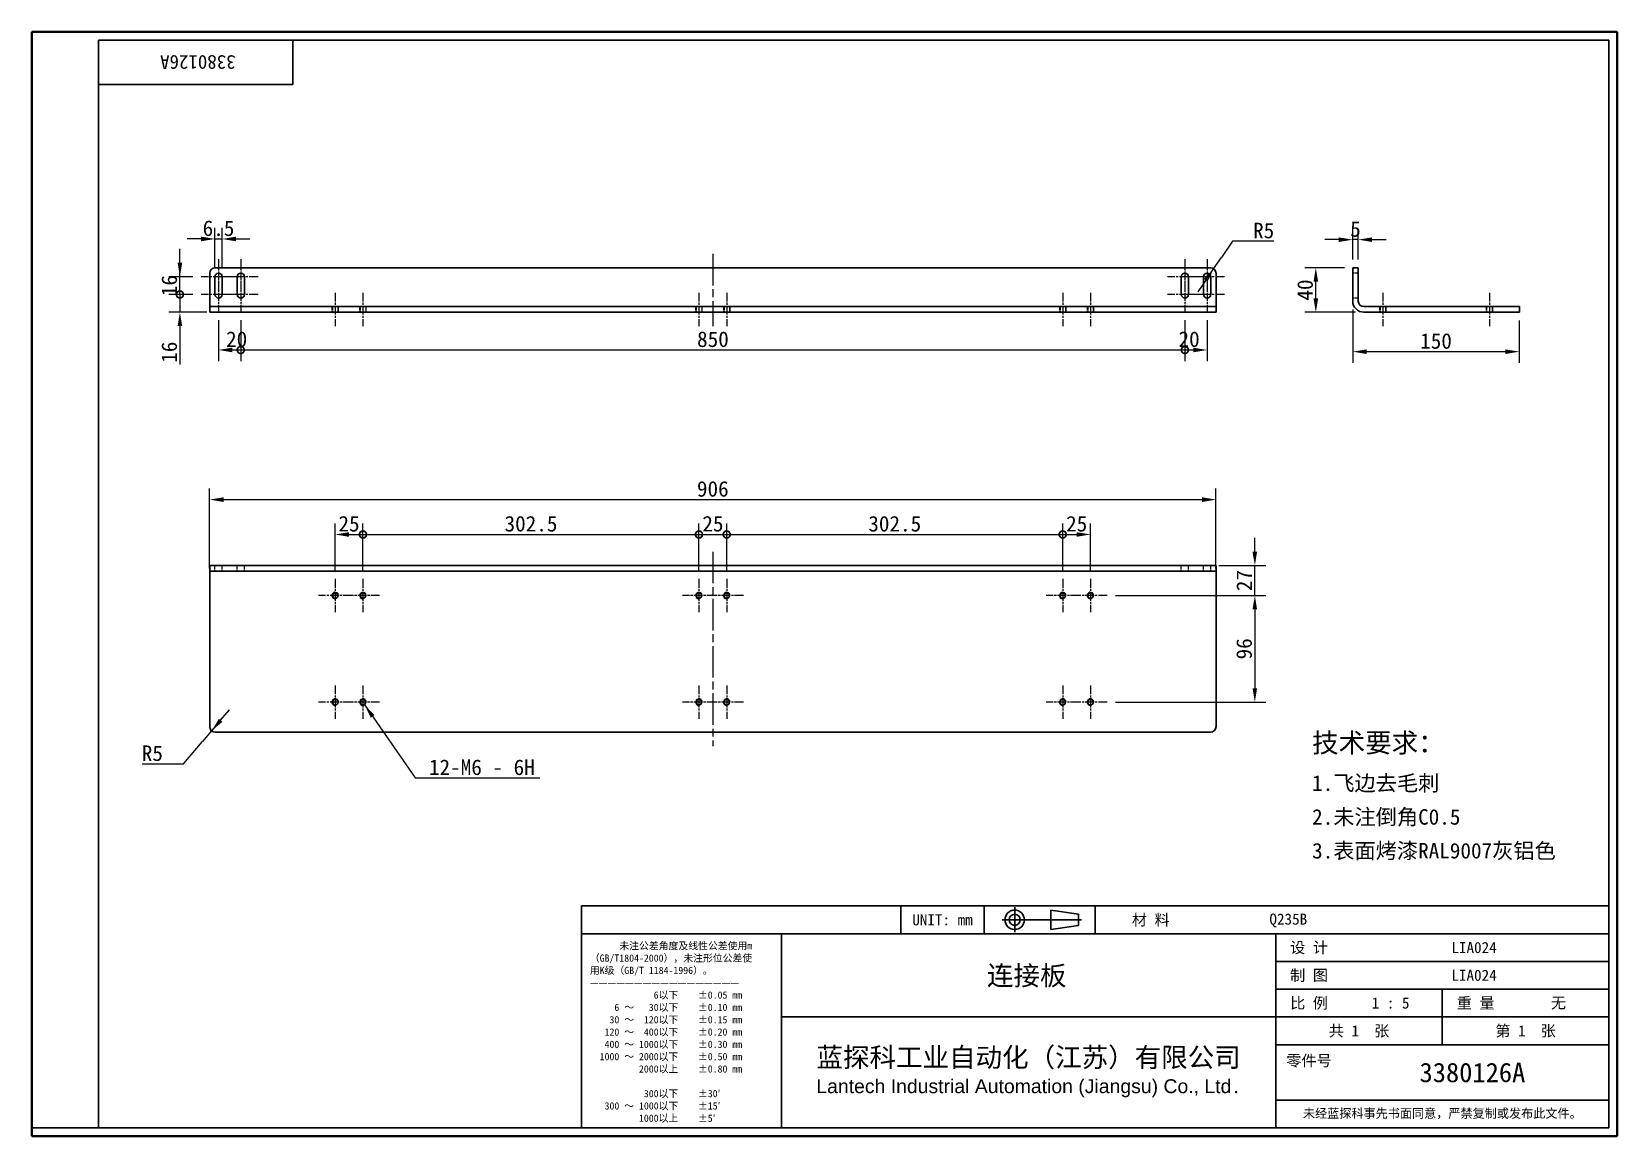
# Model space of a CAD drawing. Header units: millimetres. Extents: x 30 to 1458, y 27 to 1023.
import ezdxf
from ezdxf.enums import TextEntityAlignment as Align

# ---------------------------------------------------------------- set-up
doc = ezdxf.new("R2010")
doc.units = ezdxf.units.MM
doc.header["$LTSCALE"] = 5
doc.linetypes.add('CHAIN', pattern=[0.3543, 0.2362, -0.0295, 0.0591, -0.0295])
doc.linetypes.add('DASHED', pattern=[0.2067, 0.1654, -0.0413])
for name, color, linetype, lineweight in [('1', 7, 'Continuous', 18), ('可见 (ISO)', 7, 'Continuous', 25), ('可见窄的 (ISO)', 7, 'Continuous', 18), ('图框 (ISO)', 7, 'Continuous', 35), ('标题 (ISO)', 7, 'Continuous', 25)]:
    doc.layers.add(name, color=color, linetype=linetype, lineweight=lineweight)
for name, color, linetype, lineweight, true_color in [('中心标记 (ISO)', 1, 'CHAIN', 18, 0xff0000), ('中心线 (ISO)', 1, 'CHAIN', 18, 0xff0000), ('尺寸 (ISO)', 7, 'Continuous', 18, 0x008000), ('符号 (ISO)', 7, 'Continuous', 18, 0x008000), ('隐藏 (ISO)', 5, 'DASHED', 18, 0x0000ff)]:
    doc.layers.add(name, color=color, linetype=linetype, lineweight=lineweight, true_color=true_color)
doc.styles.add('文本样式164', font='SimSun.ttf')
doc.styles.add('文本样式165', font='SimSun.ttf')
doc.styles.add('文本样式74', font='SimSun.ttf')
doc.styles.add('最新国标', font='simfang.ttf')
doc.styles.add('注释文本 (ISO)', font='simfang.ttf')
doc.dimstyles.new('默认 (GB)', dxfattribs={"dimscale": 5, "dimtxt": 2.8, "dimasz": 2.5, "dimexe": 2, "dimexo": 1.5, "dimgap": 0.5, "dimtad": 1, "dimtoh": 1, "dimdsep": 46, "dimtxsty": '最新国标', "dimcen": 0.09, "dimdle": 10, "dimclrd": 256, "dimclre": 256, "dimclrt": 256, "dimaunit": 1, "dimadec": 3, "dimazin": 2, "dimtfac": 0.535714, "dimtdec": 3, "dimtmove": 0, "dimatfit": 3, "dimfxl": 0, "dimtolj": 1, "dimlwd": -1, "dimlwe": -1, "dimarcsym": 0})
doc.dimstyles.new('默认 (GB)$7', dxfattribs={"dimscale": 5, "dimtxt": 2.8, "dimasz": 2.5, "dimexe": 2, "dimexo": 1.5, "dimgap": 0.5, "dimtad": 1, "dimtoh": 1, "dimdsep": 46, "dimtxsty": '最新国标', "dimcen": 0.09, "dimdle": 10, "dimclrd": 256, "dimclre": 256, "dimclrt": 256, "dimaunit": 1, "dimadec": 3, "dimazin": 2, "dimtfac": 0.535714, "dimtdec": 3, "dimtmove": 0, "dimatfit": 3, "dimfxl": 0, "dimtolj": 1, "dimlwd": -1, "dimlwe": -1, "dimarcsym": 0})

# ---------------------------------------------------------------- blocks, each defined once
blk = doc.blocks.new('图框 最新国标')
at = {"layer": '图框 (ISO)'}
for p, q in [((6, 7), (6, 204.5)), ((6, 204.5), (291.5, 204.5)), ((291.5, 204.5), (291.5, 5.5)), ((6, 7), (6, 5.5)), ((6, 7), (6, 5.5)), ((291.5, 5.5), (6, 5.5))]:
    blk.add_line(p, q, dxfattribs=at)
at = {"layer": '图框 (ISO)', "color": 7, "linetype": 'Continuous', "lineweight": 25}
for p, q in [((18, 203), (290, 203)), ((18, 7), (18, 203)), ((18, 203), (290, 203)), ((53, 203), (53, 195)), ((290, 203), (290, 7)), ((290, 203), (290, 7)), ((53, 195), (18, 195)), ((290, 7), (6, 7)), ((290, 7), (18, 7))]:
    blk.add_line(p, q, dxfattribs=at)
at = {"layer": '图框 (ISO)', "style": '文本样式74'}
blk.add_attdef('零件代号_001', (42.72, 200.25), '', height=2.5, rotation=180, dxfattribs=at)
blk = doc.blocks.new('标题栏 最新国标')
at = {"layer": '标题 (ISO)'}
for p, q in [((381.98, -183.84), (196.98, -183.84)), ((196.98, -183.84), (196.98, -223.84)), ((254.48, -183.84), (254.48, -188.84)), ((269.48, -183.84), (269.48, -188.84)), ((281.48, -188.09), (281.48, -184.59)), ((281.48, -184.59), (286.48, -185.34)), ((286.48, -185.34), (286.48, -187.34)), ((289.48, -183.84), (289.48, -188.84)), ((381.98, -223.84), (381.98, -183.84)), ((383.48, -183.84), (383.48, -225.34)), ((286.48, -187.34), (281.48, -188.09)), ((196.98, -188.84), (381.98, -188.84)), ((232.98, -188.84), (232.98, -223.84)), ((321.98, -188.84), (321.98, -223.84)), ((321.98, -193.84), (381.98, -193.84)), ((321.98, -198.84), (381.98, -198.84)), ((351.98, -198.84), (351.98, -208.84)), ((321.98, -203.84), (232.98, -203.84)), ((321.98, -203.84), (381.98, -203.84)), ((321.98, -208.84), (381.98, -208.84)), ((321.98, -218.84), (381.98, -218.84)), ((196.98, -223.84), (381.98, -223.84)), ((383.48, -225.34), (196.98, -225.34))]:
    blk.add_line(p, q, dxfattribs=at)
at = {"layer": '标题 (ISO)', "linetype": 'CHAIN', "ltscale": 5.000333}
blk.add_line((274.98, -184.09), (274.98, -188.59), dxfattribs=at)
at = {"layer": '标题 (ISO)', "linetype": 'CHAIN', "ltscale": 15.834605}
blk.add_line((272.73, -186.34), (286.98, -186.34), dxfattribs=at)
at = {"layer": '标题 (ISO)'}
for radius in [1.75, 1]:
    blk.add_circle((274.98, -186.34), radius, dxfattribs=at)
at = {"layer": '1', "style": '文本样式164'}
for s, p in [('UNIT: mm', (261.98, -186.34)), ('材 料', (299.48, -186.34)), ('设 计', (327.98, -191.34)), ('制 图', (327.98, -196.34)), ('比 例', (327.98, -201.34)), ('重 量', (357.98, -201.34)), ('共 1  张', (336.98, -206.34)), ('第 1  张', (366.98, -206.34))]:
    blk.add_text(s, height=2, dxfattribs=at).set_placement(p, align=Align.MIDDLE_CENTER)
at = {"layer": '标题 (ISO)', "style": '注释文本 (ISO)'}
for s, insert, char_height, attachment_point, line_spacing_factor in [('\\fSimSun|b0|i0;{\\H1.3000;      未注公差角度及线性公差使用m\\P}\\fSimSun|b0|i0;{\\H1.3000;（GB/T1804-2000），未注形位公差使\\P}\\fSimSun|b0|i0;{\\H1.3000;用K级（GB/T 1184-1996）。\\P}\\fSimSun|b0|i0;{\\H1.3000;—————————————————\\P}\\fSimSun|b0|i0;{\\H1.3000;             6以下    ±0.05 mm\\P}\\fSimSun|b0|i0;{\\H1.3000;     6 ～   30以下    ±0.10 mm\\P}\\fSimSun|b0|i0;{\\H1.3000;    30 ～  120以下    ±0.15 mm\\P}\\fSimSun|b0|i0;{\\H1.3000;   120 ～  400以下    ±0.20 mm\\P}\\fSimSun|b0|i0;{\\H1.3000;   400 ～ 1000以下    ±0.30 mm\\P}\\fSimSun|b0|i0;{\\H1.3000;  1000 ～ 2000以下    ±0.50 mm\\P}\\fSimSun|b0|i0;{\\H1.3000;          2000以上    ±0.80 mm\\P}\\fSimSun|b0|i0;{\\H1.3000;\\P}\\fSimSun|b0|i0;{\\H1.3000;           300以下    ±30′\\P}\\fSimSun|b0|i0;{\\H1.3000;   300 ～ 1000以下    ±15′\\P}\\fSimSun|b0|i0;{\\H1.3000;          1000以上    ±5′}', (198.48, -206.63), 1.3, 4, 1.023913), ('{\\fMicrosoft YaHei|b0|i0|c134|p34;\\H1.75x;蓝探科工业自动化（江苏）有限公司\\P\\fArial|b0|i0|c0|p34;\\H0.71429x;Lantech Industrial Automation (Jiangsu) Co., Ltd\\fFangSong|b0|i0|c134|p49;.\\H1.15195x; }', (277.48, -213.84), 2, 5, 0.978695)]:
    blk.add_mtext(s, dxfattribs=dict(at, insert=insert, char_height=char_height, attachment_point=attachment_point, line_spacing_factor=line_spacing_factor))
at = {"layer": '标题 (ISO)', "attachment_point": 5, "style": '注释文本 (ISO)'}
for s, insert, char_height in [('\\fFangSong|b0|i0;零件号', (327.98, -211.84), 2), ('\\fSimSun|b0|i0;{\\H1.6000;未经蓝探科事先书面同意，严禁复制或发布此文件。}', (351.98, -221.34), 1.6)]:
    blk.add_mtext(s, dxfattribs=dict(at, insert=insert, char_height=char_height))
at = {"layer": '标题 (ISO)'}
for tag, p, height, style in [('材料_001', (320.84, -187.21), 2, '注释文本 (ISO)'), ('设计人_001', (353.61, -192.33), 2, '注释文本 (ISO)'), ('库存编号_001', (269.98, -198.14), 3.5, '文本样式165'), ('设计人_001', (353.61, -197.33), 2, '注释文本 (ISO)'), ('视图比例_001', (339.26, -202.33), 2, '注释文本 (ISO)'), ('质量\\P3;_001', (371.53, -202.3), 2, '注释文本 (ISO)'), ('零件代号_001', (347.87, -215.59), 3.5, '文本样式165')]:
    blk.add_attdef(tag, p, '', height=height, dxfattribs=dict(at, style=style))
blk = doc.blocks.new('*D5')
at = {"layer": 'Defpoints', "color": 0, "transparency": 16777216}
for p in [(1186.1, 809.8), (1219.3, 809.8), (1229.3, 769.8)]:
    blk.add_point(p, dxfattribs=at)
at = {"layer": '尺寸 (ISO)', "color": 116, "true_color": 0x00803f, "transparency": 16777216}
for p, q in [((1211.8, 809.8), (1176.1, 809.8)), ((1186.1, 782.3), (1186.1, 797.3)), ((1221.8, 769.8), (1176.1, 769.8))]:
    blk.add_line(p, q, dxfattribs=at)
for points in [[(1184, 797.3), (1188.2, 797.3), (1186.1, 809.8)], [(1184, 782.3), (1188.2, 782.3), (1186.1, 769.8)]]:
    blk.add_solid(points, dxfattribs=at)
at = {"layer": '尺寸 (ISO)', "transparency": 16777216, "insert": (1176.5, 789.8), "char_height": 14, "attachment_point": 5, "rotation": 90, "style": '最新国标'}
blk.add_mtext('\\A1;40', dxfattribs=at)
blk = doc.blocks.new('*D6')
at = {"layer": 'Defpoints', "color": 0, "transparency": 16777216}
for p in [(1219.3, 779.8), (1369.3, 769.8), (1369.3, 734.3)]:
    blk.add_point(p, dxfattribs=at)
at = {"layer": '尺寸 (ISO)', "color": 116, "true_color": 0x00803f, "transparency": 16777216}
for p, q in [((1219.3, 772.3), (1219.3, 724.3)), ((1369.3, 762.3), (1369.3, 724.3)), ((1231.8, 734.3), (1356.8, 734.3))]:
    blk.add_line(p, q, dxfattribs=at)
for points in [[(1231.8, 736.3), (1231.8, 732.2), (1219.3, 734.3)], [(1356.8, 736.3), (1356.8, 732.2), (1369.3, 734.3)]]:
    blk.add_solid(points, dxfattribs=at)
at = {"layer": '尺寸 (ISO)', "transparency": 16777216, "insert": (1294.3, 743.8), "char_height": 14, "attachment_point": 5, "style": '最新国标'}
blk.add_mtext('\\A1;150', dxfattribs=at)
blk = doc.blocks.new('*D7')
at = {"layer": 'Defpoints', "color": 0, "transparency": 16777216}
for p in [(1219.3, 835.2), (1219.3, 809.8), (1224.3, 809.8)]:
    blk.add_point(p, dxfattribs=at)
at = {"layer": '尺寸 (ISO)', "color": 116, "true_color": 0x00803f, "transparency": 16777216}
for p, q in [((1219.3, 817.3), (1219.3, 845.2)), ((1224.3, 817.3), (1224.3, 845.2)), ((1206.8, 835.2), (1194.3, 835.2)), ((1224.3, 835.2), (1219.3, 835.2)), ((1236.8, 835.2), (1249.3, 835.2))]:
    blk.add_line(p, q, dxfattribs=at)
for points in [[(1206.8, 837.2), (1206.8, 833.1), (1219.3, 835.2)], [(1236.8, 837.2), (1236.8, 833.1), (1224.3, 835.2)]]:
    blk.add_solid(points, dxfattribs=at)
at = {"layer": '尺寸 (ISO)', "transparency": 16777216, "insert": (1221.8, 844.7), "char_height": 14, "attachment_point": 5, "style": '最新国标'}
blk.add_mtext('\\A1;5', dxfattribs=at)
blk = doc.blocks.new('_DotSmall')
at = {"color": 0, "linetype": 'ByBlock', "const_width": 0.5}
blk.add_lwpolyline([(-0.0625, 0, 1), (0.0625, 0, 1)], format="xyb", close=True, dxfattribs=at)
blk = doc.blocks.new('*D8')
at = {"layer": 'Defpoints', "color": 0, "transparency": 16777216}
for p in [(198.2, 770.1), (218.2, 770.1), (218.2, 735.8)]:
    blk.add_point(p, dxfattribs=at)
at = {"layer": '尺寸 (ISO)', "color": 116, "true_color": 0x00803f, "transparency": 16777216}
for p, q in [((198.2, 762.6), (198.2, 725.8)), ((218.2, 762.6), (218.2, 725.8)), ((210.7, 735.8), (218.2, 735.8))]:
    blk.add_line(p, q, dxfattribs=at)
blk.add_solid([(210.7, 737.9), (210.7, 733.7), (198.2, 735.8)], dxfattribs=at)
at = {"layer": '尺寸 (ISO)', "color": 116, "true_color": 0x00803f, "transparency": 16777216, "xscale": 12.5, "yscale": 12.5, "zscale": 12.5}
blk.add_blockref('_DotSmall', (218.2, 735.8), dxfattribs=at)
at = {"layer": '尺寸 (ISO)', "transparency": 16777216, "insert": (214.5, 745.4), "char_height": 14, "attachment_point": 5, "style": '最新国标'}
blk.add_mtext('\\A1;20', dxfattribs=at)
blk = doc.blocks.new('*D10')
at = {"layer": 'Defpoints', "color": 0, "transparency": 16777216}
for p in [(218.2, 770.1), (1068.2, 770.1), (1068.2, 735.8)]:
    blk.add_point(p, dxfattribs=at)
at = {"layer": '尺寸 (ISO)', "color": 116, "true_color": 0x00803f, "transparency": 16777216}
for p, q in [((218.2, 762.6), (218.2, 725.8)), ((1068.2, 762.6), (1068.2, 725.8)), ((218.2, 735.8), (1068.2, 735.8))]:
    blk.add_line(p, q, dxfattribs=at)
at = {"layer": '尺寸 (ISO)', "color": 116, "true_color": 0x00803f, "transparency": 16777216, "xscale": 12.5, "yscale": 12.5, "zscale": 12.5, "rotation": 180}
blk.add_blockref('_DotSmall', (218.2, 735.8), dxfattribs=at)
at = {"layer": '尺寸 (ISO)', "color": 116, "true_color": 0x00803f, "transparency": 16777216, "xscale": 12.5, "yscale": 12.5, "zscale": 12.5}
blk.add_blockref('_DotSmall', (1068.2, 735.8), dxfattribs=at)
at = {"layer": '尺寸 (ISO)', "transparency": 16777216, "insert": (643.3, 745.4), "char_height": 14, "attachment_point": 5, "style": '最新国标'}
blk.add_mtext('\\A1;850', dxfattribs=at)
blk = doc.blocks.new('*D11')
at = {"layer": 'Defpoints', "color": 0, "transparency": 16777216}
for p in [(1068.2, 770.1), (1088.2, 770.1), (1088.2, 735.8)]:
    blk.add_point(p, dxfattribs=at)
at = {"layer": '尺寸 (ISO)', "color": 116, "true_color": 0x00803f, "transparency": 16777216}
for p, q in [((1068.2, 762.6), (1068.2, 725.8)), ((1088.2, 762.6), (1088.2, 725.8)), ((1068.2, 735.8), (1075.7, 735.8))]:
    blk.add_line(p, q, dxfattribs=at)
blk.add_solid([(1075.7, 737.9), (1075.7, 733.7), (1088.2, 735.8)], dxfattribs=at)
at = {"layer": '尺寸 (ISO)', "color": 116, "true_color": 0x00803f, "transparency": 16777216, "xscale": 12.5, "yscale": 12.5, "zscale": 12.5, "rotation": 180}
blk.add_blockref('_DotSmall', (1068.2, 735.8), dxfattribs=at)
at = {"layer": '尺寸 (ISO)', "transparency": 16777216, "insert": (1072, 745.4), "char_height": 14, "attachment_point": 5, "style": '最新国标'}
blk.add_mtext('\\A1;20', dxfattribs=at)
blk = doc.blocks.new('*D12')
at = {"layer": 'Defpoints', "color": 0, "transparency": 16777216}
for p in [(163.4, 785.8), (182.5, 785.8), (195.2, 769.8)]:
    blk.add_point(p, dxfattribs=at)
at = {"layer": '尺寸 (ISO)', "color": 116, "true_color": 0x00803f, "transparency": 16777216}
for p, q in [((163.4, 785.8), (163.4, 810.8)), ((175, 785.8), (153.4, 785.8)), ((163.4, 785.8), (163.4, 769.8)), ((187.7, 769.8), (153.4, 769.8)), ((163.4, 757.3), (163.4, 722.7))]:
    blk.add_line(p, q, dxfattribs=at)
blk.add_solid([(161.4, 757.3), (165.5, 757.3), (163.4, 769.8)], dxfattribs=at)
at = {"layer": '尺寸 (ISO)', "color": 116, "true_color": 0x00803f, "transparency": 16777216, "xscale": 12.5, "yscale": 12.5, "zscale": 12.5, "rotation": 270}
blk.add_blockref('_DotSmall', (163.4, 785.8), dxfattribs=at)
at = {"layer": '尺寸 (ISO)', "transparency": 16777216, "insert": (153.9, 733.8), "char_height": 14, "attachment_point": 5, "rotation": 90, "style": '最新国标'}
blk.add_mtext('\\A1;16', dxfattribs=at)
blk = doc.blocks.new('*D13')
at = {"layer": 'Defpoints', "color": 0, "transparency": 16777216}
for p in [(163.4, 801.8), (182.5, 801.8), (182.5, 785.8)]:
    blk.add_point(p, dxfattribs=at)
at = {"layer": '尺寸 (ISO)', "color": 116, "true_color": 0x00803f, "transparency": 16777216}
for p, q in [((163.4, 814.3), (163.4, 826.8)), ((175, 801.8), (153.4, 801.8)), ((163.4, 785.8), (163.4, 801.8)), ((175, 785.8), (153.4, 785.8)), ((163.4, 785.8), (163.4, 773.3))]:
    blk.add_line(p, q, dxfattribs=at)
blk.add_solid([(161.4, 814.3), (165.5, 814.3), (163.4, 801.8)], dxfattribs=at)
at = {"layer": '尺寸 (ISO)', "color": 116, "true_color": 0x00803f, "transparency": 16777216, "xscale": 12.5, "yscale": 12.5, "zscale": 12.5, "rotation": 90}
blk.add_blockref('_DotSmall', (163.4, 785.8), dxfattribs=at)
at = {"layer": '尺寸 (ISO)', "transparency": 16777216, "insert": (153.9, 793.8), "char_height": 14, "attachment_point": 5, "rotation": 90, "style": '最新国标'}
blk.add_mtext('\\A1;16', dxfattribs=at)
blk = doc.blocks.new('*D14')
at = {"layer": 'Defpoints', "color": 0, "transparency": 16777216}
for p in [(201.5, 835.8), (195, 801.8), (201.5, 801.8)]:
    blk.add_point(p, dxfattribs=at)
at = {"layer": '尺寸 (ISO)', "color": 116, "true_color": 0x00803f, "transparency": 16777216}
for p, q in [((195, 809.3), (195, 845.8)), ((201.5, 809.3), (201.5, 845.8)), ((182.5, 835.8), (170, 835.8)), ((195, 835.8), (201.5, 835.8)), ((214, 835.8), (226.5, 835.8))]:
    blk.add_line(p, q, dxfattribs=at)
for points in [[(182.5, 837.9), (182.5, 833.7), (195, 835.8)], [(214, 837.9), (214, 833.7), (201.5, 835.8)]]:
    blk.add_solid(points, dxfattribs=at)
at = {"layer": '尺寸 (ISO)', "transparency": 16777216, "insert": (198.2, 845.4), "char_height": 14, "attachment_point": 5, "style": '最新国标'}
blk.add_mtext('\\A1;6.5', dxfattribs=at)
blk = doc.blocks.new('*D15')
at = {"layer": 'Defpoints', "color": 0, "transparency": 16777216}
for p in [(1096.2, 601), (190.2, 531.6), (1096.2, 531.6)]:
    blk.add_point(p, dxfattribs=at)
at = {"layer": '尺寸 (ISO)', "color": 116, "true_color": 0x00803f, "transparency": 16777216}
for p, q in [((190.2, 539.1), (190.2, 611)), ((202.7, 601), (1083.7, 601)), ((1096.2, 539.1), (1096.2, 611))]:
    blk.add_line(p, q, dxfattribs=at)
for points in [[(202.7, 603.1), (202.7, 598.9), (190.2, 601)], [(1083.7, 603.1), (1083.7, 598.9), (1096.2, 601)]]:
    blk.add_solid(points, dxfattribs=at)
at = {"layer": '尺寸 (ISO)', "transparency": 16777216, "insert": (643.2, 610.6), "char_height": 14, "attachment_point": 5, "style": '最新国标'}
blk.add_mtext('\\A1;906', dxfattribs=at)
blk = doc.blocks.new('*D16')
at = {"layer": 'Defpoints', "color": 0, "transparency": 16777216}
for p in [(328.2, 569.6), (303.2, 529.5), (328.2, 529.5)]:
    blk.add_point(p, dxfattribs=at)
at = {"layer": '尺寸 (ISO)', "color": 116, "true_color": 0x00803f, "transparency": 16777216}
for p, q in [((303.2, 537), (303.2, 579.6)), ((328.2, 537), (328.2, 579.6)), ((315.7, 569.6), (328.2, 569.6))]:
    blk.add_line(p, q, dxfattribs=at)
blk.add_solid([(315.7, 571.7), (315.7, 567.5), (303.2, 569.6)], dxfattribs=at)
at = {"layer": '尺寸 (ISO)', "color": 116, "true_color": 0x00803f, "transparency": 16777216, "xscale": 12.5, "yscale": 12.5, "zscale": 12.5}
blk.add_blockref('_DotSmall', (328.2, 569.6), dxfattribs=at)
at = {"layer": '尺寸 (ISO)', "transparency": 16777216, "insert": (315.7, 579.2), "char_height": 14, "attachment_point": 5, "style": '最新国标'}
blk.add_mtext('\\A1;25', dxfattribs=at)
blk = doc.blocks.new('*D17')
at = {"layer": 'Defpoints', "color": 0, "transparency": 16777216}
for p in [(630.7, 569.6), (328.2, 529.5), (630.7, 529.5)]:
    blk.add_point(p, dxfattribs=at)
at = {"layer": '尺寸 (ISO)', "color": 116, "true_color": 0x00803f, "transparency": 16777216}
for p, q in [((328.2, 537), (328.2, 579.6)), ((630.7, 537), (630.7, 579.6)), ((328.2, 569.6), (630.7, 569.6))]:
    blk.add_line(p, q, dxfattribs=at)
at = {"layer": '尺寸 (ISO)', "color": 116, "true_color": 0x00803f, "transparency": 16777216, "xscale": 12.5, "yscale": 12.5, "zscale": 12.5, "rotation": 180}
blk.add_blockref('_DotSmall', (328.2, 569.6), dxfattribs=at)
at = {"layer": '尺寸 (ISO)', "color": 116, "true_color": 0x00803f, "transparency": 16777216, "xscale": 12.5, "yscale": 12.5, "zscale": 12.5}
blk.add_blockref('_DotSmall', (630.7, 569.6), dxfattribs=at)
at = {"layer": '尺寸 (ISO)', "transparency": 16777216, "insert": (479.5, 579.2), "char_height": 14, "attachment_point": 5, "style": '最新国标'}
blk.add_mtext('\\A1;302.5', dxfattribs=at)
blk = doc.blocks.new('*D18')
at = {"layer": 'Defpoints', "color": 0, "transparency": 16777216}
for p in [(655.7, 569.6), (630.7, 529.5), (655.7, 529.5)]:
    blk.add_point(p, dxfattribs=at)
at = {"layer": '尺寸 (ISO)', "color": 116, "true_color": 0x00803f, "transparency": 16777216}
for p, q in [((630.7, 537), (630.7, 579.6)), ((655.7, 537), (655.7, 579.6)), ((630.7, 569.6), (655.7, 569.6))]:
    blk.add_line(p, q, dxfattribs=at)
at = {"layer": '尺寸 (ISO)', "color": 116, "true_color": 0x00803f, "transparency": 16777216, "xscale": 12.5, "yscale": 12.5, "zscale": 12.5, "rotation": 180}
blk.add_blockref('_DotSmall', (630.7, 569.6), dxfattribs=at)
at = {"layer": '尺寸 (ISO)', "color": 116, "true_color": 0x00803f, "transparency": 16777216, "xscale": 12.5, "yscale": 12.5, "zscale": 12.5}
blk.add_blockref('_DotSmall', (655.7, 569.6), dxfattribs=at)
at = {"layer": '尺寸 (ISO)', "transparency": 16777216, "insert": (643.3, 579.2), "char_height": 14, "attachment_point": 5, "style": '最新国标'}
blk.add_mtext('\\A1;25', dxfattribs=at)
blk = doc.blocks.new('*D19')
at = {"layer": 'Defpoints', "color": 0, "transparency": 16777216}
for p in [(958.2, 569.6), (655.7, 529.5), (958.2, 529.5)]:
    blk.add_point(p, dxfattribs=at)
at = {"layer": '尺寸 (ISO)', "color": 116, "true_color": 0x00803f, "transparency": 16777216}
for p, q in [((655.7, 537), (655.7, 579.6)), ((958.2, 537), (958.2, 579.6)), ((655.7, 569.6), (958.2, 569.6))]:
    blk.add_line(p, q, dxfattribs=at)
at = {"layer": '尺寸 (ISO)', "color": 116, "true_color": 0x00803f, "transparency": 16777216, "xscale": 12.5, "yscale": 12.5, "zscale": 12.5, "rotation": 180}
blk.add_blockref('_DotSmall', (655.7, 569.6), dxfattribs=at)
at = {"layer": '尺寸 (ISO)', "color": 116, "true_color": 0x00803f, "transparency": 16777216, "xscale": 12.5, "yscale": 12.5, "zscale": 12.5}
blk.add_blockref('_DotSmall', (958.2, 569.6), dxfattribs=at)
at = {"layer": '尺寸 (ISO)', "transparency": 16777216, "insert": (807, 579.2), "char_height": 14, "attachment_point": 5, "style": '最新国标'}
blk.add_mtext('\\A1;302.5', dxfattribs=at)
blk = doc.blocks.new('*D20')
at = {"layer": 'Defpoints', "color": 0, "transparency": 16777216}
for p in [(983.2, 569.6), (958.2, 529.5), (983.2, 529.5)]:
    blk.add_point(p, dxfattribs=at)
at = {"layer": '尺寸 (ISO)', "color": 116, "true_color": 0x00803f, "transparency": 16777216}
for p, q in [((958.2, 537), (958.2, 579.6)), ((983.2, 537), (983.2, 579.6)), ((958.2, 569.6), (970.7, 569.6))]:
    blk.add_line(p, q, dxfattribs=at)
blk.add_solid([(970.7, 571.7), (970.7, 567.5), (983.2, 569.6)], dxfattribs=at)
at = {"layer": '尺寸 (ISO)', "color": 116, "true_color": 0x00803f, "transparency": 16777216, "xscale": 12.5, "yscale": 12.5, "zscale": 12.5, "rotation": 180}
blk.add_blockref('_DotSmall', (958.2, 569.6), dxfattribs=at)
at = {"layer": '尺寸 (ISO)', "transparency": 16777216, "insert": (970.8, 579.2), "char_height": 14, "attachment_point": 5, "style": '最新国标'}
blk.add_mtext('\\A1;25', dxfattribs=at)
blk = doc.blocks.new('*D21')
at = {"layer": 'Defpoints', "color": 0, "transparency": 16777216}
for p in [(1091.2, 541.6), (1131.2, 541.6), (998.2, 514.6)]:
    blk.add_point(p, dxfattribs=at)
at = {"layer": '尺寸 (ISO)', "color": 116, "true_color": 0x00803f, "transparency": 16777216}
for p, q in [((1131.2, 554.1), (1131.2, 566.6)), ((1098.7, 541.6), (1141.2, 541.6)), ((1131.2, 514.6), (1131.2, 541.6)), ((1005.7, 514.6), (1141.2, 514.6)), ((1131.2, 502.1), (1131.2, 489.6))]:
    blk.add_line(p, q, dxfattribs=at)
for points in [[(1129.1, 554.1), (1133.2, 554.1), (1131.2, 541.6)], [(1129.1, 502.1), (1133.2, 502.1), (1131.2, 514.6)]]:
    blk.add_solid(points, dxfattribs=at)
at = {"layer": '尺寸 (ISO)', "transparency": 16777216, "insert": (1121.6, 528.1), "char_height": 14, "attachment_point": 5, "rotation": 90, "style": '最新国标'}
blk.add_mtext('\\A1;27', dxfattribs=at)
blk = doc.blocks.new('*D22')
at = {"layer": 'Defpoints', "color": 0, "transparency": 16777216}
for p in [(998.2, 514.6), (998.2, 418.6), (1131.2, 418.6)]:
    blk.add_point(p, dxfattribs=at)
at = {"layer": '尺寸 (ISO)', "color": 116, "true_color": 0x00803f, "transparency": 16777216}
for p, q in [((1005.7, 514.6), (1141.2, 514.6)), ((1131.2, 502.1), (1131.2, 431.1)), ((1005.7, 418.6), (1141.2, 418.6))]:
    blk.add_line(p, q, dxfattribs=at)
for points in [[(1129.1, 502.1), (1133.2, 502.1), (1131.2, 514.6)], [(1129.1, 431.1), (1133.2, 431.1), (1131.2, 418.6)]]:
    blk.add_solid(points, dxfattribs=at)
at = {"layer": '尺寸 (ISO)', "transparency": 16777216, "insert": (1121.6, 466.6), "char_height": 14, "attachment_point": 5, "rotation": 90, "style": '最新国标'}
blk.add_mtext('\\A1;96', dxfattribs=at)
blk = doc.blocks.new('*D23')
at = {"layer": 'Defpoints', "color": 0, "transparency": 16777216}
for p in [(1091.2, 804.8), (1094.1, 808.9)]:
    blk.add_point(p, dxfattribs=at)
at = {"layer": '尺寸 (ISO)', "color": 116, "true_color": 0x00803f, "transparency": 16777216}
for p, q in [((1111.2, 833.7), (1101.2, 819.2)), ((1148.4, 833.7), (1111.2, 833.7)), ((1094.1, 808.9), (1101.2, 819.2)), ((1091.2, 804.8), (1094.1, 808.9)), ((1087, 798.6), (1079.9, 788.3))]:
    blk.add_line(p, q, dxfattribs=at)
blk.add_solid([(1085.3, 799.8), (1088.7, 797.5), (1094.1, 808.9)], dxfattribs=at)
at = {"layer": '尺寸 (ISO)', "transparency": 16777216, "insert": (1139.1, 843.3), "char_height": 14, "attachment_point": 5, "style": '最新国标'}
blk.add_mtext('\\A1;R5', dxfattribs=at)
blk = doc.blocks.new('*D24')
at = {"layer": 'Defpoints', "color": 0, "transparency": 16777216}
for p in [(192, 392.7), (195.2, 396.6)]:
    blk.add_point(p, dxfattribs=at)
at = {"layer": '尺寸 (ISO)', "color": 116, "true_color": 0x00803f, "transparency": 16777216}
for p, q in [((200.1, 402.3), (208.2, 411.8)), ((192, 392.7), (183.9, 383.2)), ((195.2, 396.6), (192, 392.7)), ((166.6, 362.9), (183.9, 383.2)), ((129.4, 362.9), (166.6, 362.9))]:
    blk.add_line(p, q, dxfattribs=at)
blk.add_solid([(198.5, 403.6), (201.7, 400.9), (192, 392.7)], dxfattribs=at)
at = {"layer": '尺寸 (ISO)', "transparency": 16777216, "insert": (138.6, 372.5), "char_height": 14, "attachment_point": 5, "style": '最新国标'}
blk.add_mtext('\\A1;R5', dxfattribs=at)

msp = doc.modelspace()

# ---------------------------------------------------------------- linework, layer by layer
at = {"layer": '中心标记 (ISO)', "ltscale": 6.278222}
for p, q in [((198.2441, 817.57), (198.2441, 789.32)), ((218.2441, 817.57), (218.2441, 789.32)), ((1068.2441, 817.57), (1068.2441, 789.32)), ((1088.2441, 817.57), (1088.2441, 789.32)), ((198.2441, 798.32), (198.2441, 770.07)), ((218.2441, 798.32), (218.2441, 770.07)), ((1068.2441, 798.32), (1068.2441, 770.07)), ((1088.2441, 798.32), (1088.2441, 770.07))]:
    msp.add_line(p, q, dxfattribs=at)
at = {"layer": '中心标记 (ISO)', "ltscale": 7.000507}
for p, q in [((213.9941, 801.82), (182.4941, 801.82)), ((233.9941, 801.82), (202.4941, 801.82)), ((1083.9941, 801.82), (1052.4941, 801.82)), ((1103.9941, 801.82), (1072.4941, 801.82)), ((213.9941, 785.82), (182.4941, 785.82)), ((233.9941, 785.82), (202.4941, 785.82)), ((1083.9941, 785.82), (1052.4941, 785.82)), ((1103.9941, 785.82), (1072.4941, 785.82))]:
    msp.add_line(p, q, dxfattribs=at)
at = {"layer": '中心标记 (ISO)', "ltscale": 6.648698}
for p, q in [((303.2441, 529.5106), (303.2441, 499.5936)), ((328.2441, 529.5106), (328.2441, 499.5936)), ((630.7441, 529.5106), (630.7441, 499.5936)), ((655.7441, 529.5106), (655.7441, 499.5936)), ((958.2441, 529.5106), (958.2441, 499.5936)), ((983.2441, 529.5106), (983.2441, 499.5936)), ((318.2026, 514.5521), (288.2856, 514.5521)), ((343.2026, 514.5521), (313.2856, 514.5521)), ((645.7026, 514.5521), (615.7856, 514.5521)), ((670.7026, 514.5521), (640.7856, 514.5521)), ((973.2026, 514.5521), (943.2856, 514.5521)), ((998.2026, 514.5521), (968.2856, 514.5521)), ((303.2441, 433.5106), (303.2441, 403.5936)), ((328.2441, 433.5106), (328.2441, 403.5936)), ((630.7441, 433.5106), (630.7441, 403.5936)), ((655.7441, 433.5106), (655.7441, 403.5936)), ((958.2441, 433.5106), (958.2441, 403.5936)), ((983.2441, 433.5106), (983.2441, 403.5936)), ((318.2026, 418.5521), (288.2856, 418.5521)), ((343.2026, 418.5521), (313.2856, 418.5521)), ((645.7026, 418.5521), (615.7856, 418.5521)), ((670.7026, 418.5521), (640.7856, 418.5521)), ((973.2026, 418.5521), (943.2856, 418.5521)), ((998.2026, 418.5521), (968.2856, 418.5521))]:
    msp.add_line(p, q, dxfattribs=at)
at = {"layer": '中心线 (ISO)', "ltscale": 23.990969}
for p, q in [((643.2441, 822.32), (643.2441, 757.32)), ((643.2441, 554.0521), (643.2441, 379.0521))]:
    msp.add_line(p, q, dxfattribs=at)
at = {"layer": '中心线 (ISO)', "ltscale": 6.667144}
for p, q in [((303.2441, 787.32), (303.2441, 757.32)), ((328.2441, 787.32), (328.2441, 757.32)), ((630.7441, 787.32), (630.7441, 757.32)), ((655.7441, 787.32), (655.7441, 757.32)), ((958.2441, 787.32), (958.2441, 757.32)), ((983.2441, 787.32), (983.2441, 757.32)), ((1246.3443, 787.32), (1246.3443, 757.32)), ((1342.3443, 787.32), (1342.3443, 757.32))]:
    msp.add_line(p, q, dxfattribs=at)
at = {"layer": '可见 (ISO)'}
for p, q in [((190.2441, 779.82), (190.2441, 804.82)), ((194.9941, 785.82), (194.9941, 801.82)), ((195.2441, 809.82), (1091.2441, 809.82)), ((201.4941, 801.82), (201.4941, 785.82)), ((214.9941, 785.82), (214.9941, 801.82)), ((221.4941, 801.82), (221.4941, 785.82)), ((1064.9941, 785.82), (1064.9941, 801.82)), ((1071.4941, 801.82), (1071.4941, 785.82)), ((1084.9941, 785.82), (1084.9941, 801.82)), ((1091.4941, 801.82), (1091.4941, 785.82)), ((1096.2441, 804.82), (1096.2441, 779.82)), ((1224.3443, 809.82), (1219.3443, 809.82)), ((1219.3443, 804.82), (1219.3443, 809.82)), ((1219.3443, 804.82), (1219.3443, 779.82)), ((1224.3443, 809.82), (1224.3443, 804.82)), ((1224.3443, 779.82), (1224.3443, 804.82)), ((190.2441, 774.82), (190.2441, 779.82)), ((190.2441, 774.82), (195.2441, 774.82)), ((190.2441, 774.82), (190.2441, 769.82)), ((1091.2441, 774.82), (195.2441, 774.82)), ((1091.2441, 774.82), (1096.2441, 774.82)), ((1096.2441, 779.82), (1096.2441, 774.82)), ((1096.2441, 769.82), (1096.2441, 774.82)), ((1364.3443, 774.82), (1229.3443, 774.82)), ((1364.3443, 774.82), (1369.3443, 774.82)), ((1369.3443, 769.82), (1369.3443, 774.82)), ((195.2441, 769.82), (190.2441, 769.82)), ((1091.2441, 769.82), (195.2441, 769.82)), ((1096.2441, 769.82), (1091.2441, 769.82)), ((1229.3443, 769.82), (1364.3443, 769.82)), ((1369.3443, 769.82), (1364.3443, 769.82)), ((190.2441, 541.5521), (195.2441, 541.5521)), ((190.2441, 541.5521), (190.2441, 536.5521)), ((195.2441, 536.5521), (190.2441, 536.5521)), ((190.2441, 531.5521), (190.2441, 536.5521)), ((190.2441, 396.5521), (190.2441, 531.5521)), ((1091.2441, 541.5521), (195.2441, 541.5521)), ((195.2441, 536.5521), (1091.2441, 536.5521)), ((1091.2441, 541.5521), (1096.2441, 541.5521)), ((1096.2441, 536.5521), (1091.2441, 536.5521)), ((1096.2441, 536.5521), (1096.2441, 541.5521)), ((1096.2441, 536.5521), (1096.2441, 531.5521)), ((1096.2441, 531.5521), (1096.2441, 396.5521)), ((1091.2441, 391.5521), (195.2441, 391.5521))]:
    msp.add_line(p, q, dxfattribs=at)
for centre in [(303.2441, 514.5521), (328.2441, 514.5521), (630.7441, 514.5521), (655.7441, 514.5521), (958.2441, 514.5521), (983.2441, 514.5521), (303.2441, 418.5521), (328.2441, 418.5521), (630.7441, 418.5521), (655.7441, 418.5521), (958.2441, 418.5521), (983.2441, 418.5521)]:
    msp.add_circle(centre, 2.4585, dxfattribs=at)
for centre, radius, start, end in [((195.2441, 804.82), 5, 90, 180), ((198.2441, 801.82), 3.25, 0, 180), ((218.2441, 801.82), 3.25, 0, 180), ((1068.2441, 801.82), 3.25, 0, 180), ((1088.2441, 801.82), 3.25, 0, 180), ((1091.2441, 804.82), 5, 0, 90), ((198.2441, 785.82), 3.25, 180, 0), ((218.2441, 785.82), 3.25, 180, 0), ((1068.2441, 785.82), 3.25, 180, 0), ((1088.2441, 785.82), 3.25, 180, 0), ((1229.3443, 779.82), 10, 180, 270), ((1229.3443, 779.82), 5, 180, 270), ((195.2441, 396.5521), 5, 180, 270), ((1091.2441, 396.5521), 5, 270, 0)]:
    msp.add_arc(centre, radius, start, end, dxfattribs=at)
at = {"layer": '可见窄的 (ISO)'}
for centre in [(303.2441, 514.5521), (328.2441, 514.5521), (630.7441, 514.5521), (655.7441, 514.5521), (958.2441, 514.5521), (983.2441, 514.5521), (303.2441, 418.5521), (328.2441, 418.5521), (630.7441, 418.5521), (655.7441, 418.5521), (958.2441, 418.5521), (983.2441, 418.5521)]:
    msp.add_arc(centre, 3, 10, 280, dxfattribs=at)
at = {"layer": '隐藏 (ISO)', "ltscale": 1.904597}
for p, q in [((1224.3443, 805.07), (1219.3443, 805.07)), ((300.2441, 774.82), (300.2441, 769.82)), ((300.7856, 774.82), (300.7856, 769.82)), ((305.7026, 774.82), (305.7026, 769.82)), ((306.2441, 769.82), (306.2441, 774.82)), ((325.2441, 774.82), (325.2441, 769.82)), ((325.7856, 774.82), (325.7856, 769.82)), ((330.7026, 774.82), (330.7026, 769.82)), ((331.2441, 769.82), (331.2441, 774.82)), ((627.7441, 774.82), (627.7441, 769.82)), ((628.2856, 774.82), (628.2856, 769.82)), ((633.2026, 774.82), (633.2026, 769.82)), ((633.7441, 769.82), (633.7441, 774.82)), ((652.7441, 774.82), (652.7441, 769.82)), ((653.2856, 774.82), (653.2856, 769.82)), ((658.2026, 774.82), (658.2026, 769.82)), ((658.7441, 769.82), (658.7441, 774.82)), ((955.2441, 774.82), (955.2441, 769.82)), ((955.7856, 774.82), (955.7856, 769.82)), ((960.7026, 774.82), (960.7026, 769.82)), ((961.2441, 769.82), (961.2441, 774.82)), ((980.2441, 774.82), (980.2441, 769.82)), ((980.7856, 774.82), (980.7856, 769.82)), ((985.7026, 774.82), (985.7026, 769.82)), ((986.2441, 769.82), (986.2441, 774.82)), ((1224.3443, 782.57), (1219.3443, 782.57)), ((1243.3443, 774.82), (1243.3443, 769.82)), ((1243.8858, 774.82), (1243.8858, 769.82)), ((1248.8028, 774.82), (1248.8028, 769.82)), ((1249.3443, 769.82), (1249.3443, 774.82)), ((1339.3443, 774.82), (1339.3443, 769.82)), ((1339.8858, 774.82), (1339.8858, 769.82)), ((1344.8028, 774.82), (1344.8028, 769.82)), ((1345.3443, 769.82), (1345.3443, 774.82)), ((194.9941, 536.5521), (194.9941, 541.5521)), ((201.4941, 536.5521), (201.4941, 541.5521)), ((214.9941, 536.5521), (214.9941, 541.5521)), ((221.4941, 536.5521), (221.4941, 541.5521)), ((1064.9941, 536.5521), (1064.9941, 541.5521)), ((1071.4941, 536.5521), (1071.4941, 541.5521)), ((1084.9941, 536.5521), (1084.9941, 541.5521)), ((1091.4941, 536.5521), (1091.4941, 541.5521))]:
    msp.add_line(p, q, dxfattribs=at)

# ---------------------------------------------------------------- block references
at = {"xscale": 5, "yscale": 5, "zscale": 5}
msp.add_blockref('图框 最新国标', (0, 0), dxfattribs=at).add_auto_attribs({'零件代号_001': '3380126A'})
ref = msp.add_blockref('标题栏 最新国标', (-459.9127, 1154.2214), dxfattribs=dict(xscale=5, yscale=5, zscale=5))
ref.add_attrib('零件代号_001', '3380126A', (1279.4553, 76.25), dxfattribs={"layer": '标题 (ISO)', "height": 17.5, "style": '文本样式165'})
ref.add_attrib('库存编号_001', '连接板', (890.007, 163.5056), dxfattribs={"layer": '标题 (ISO)', "height": 17.5, "style": '文本样式165'})
ref.add_attrib('质量\\P3;_001', '无', (1397.7143, 142.7), dxfattribs={"layer": '标题 (ISO)', "height": 10, "style": '注释文本 (ISO)'})
ref.add_attrib('视图比例_001', '1 : 5', (1236.4, 142.5857), dxfattribs={"layer": '标题 (ISO)', "height": 10, "style": '注释文本 (ISO)'})
ref.add_attrib('设计人_001', 'LIA024', (1308.1429, 192.5571), dxfattribs={"layer": '标题 (ISO)', "height": 10, "style": '注释文本 (ISO)'})
ref.add_attrib('设计人_001', 'LIA024', (1308.1429, 167.5571), dxfattribs={"layer": '标题 (ISO)', "height": 10, "style": '注释文本 (ISO)'})
ref.add_attrib('材料_001', 'Q235B', (1144.3, 218.1571), dxfattribs={"layer": '标题 (ISO)', "height": 10, "style": '注释文本 (ISO)'})

# ---------------------------------------------------------------- texts
at = {"layer": '符号 (ISO)'}
for s, insert, char_height, width, attachment_point, line_spacing_factor, style in [('{\\H1.75x;技术要求：\\H0.8x;\\P1.飞边去毛刺\\P2.未注倒角C0.5\\P3.表面烤漆RAL9007灰铝色}', (1182.7435, 333.4844), 10, 241.029239, 4, 1.305367, '注释文本 (ISO)'), ('12-M6 - 6H', (387.6513, 352.7071), 14, 105.843278, 7, 0.49, '最新国标')]:
    msp.add_mtext(s, dxfattribs=dict(at, insert=insert, char_height=char_height, width=width, attachment_point=attachment_point, line_spacing_factor=line_spacing_factor, style=style))

# ---------------------------------------------------------------- dimensions: what is measured, and where the dimension line sits
at = {"layer": '尺寸 (ISO)', "color": 116, "true_color": 0x00803f}
for base, p1, p2, override, picture, middle in [((201.4941, 835.8023), (194.9941, 801.82), (201.4941, 801.82), {"dimgap": 0.5, "dimtoh": 0, "dimdec": 2, "dimtol": 0, "dimlim": 0, "dimtp": 0, "dimtm": 0, "dimtdec": 3, "dimtofl": 1, "dimatfit": 1}, '*D14', (198.2441, 835.8023)), ((1096.2441, 600.9904), (190.2441, 531.5521), (1096.2441, 531.5521), {"dimgap": 0.5, "dimtoh": 0, "dimdec": 2, "dimtol": 0, "dimlim": 0, "dimtp": 0, "dimtm": 0, "dimtdec": 3, "dimtofl": 0, "dimatfit": 1}, '*D15', (643.2441, 600.9904))]:
    dim = msp.add_linear_dim(base=base, p1=p1, p2=p2, dimstyle='默认 (GB)', override=override, dxfattribs=at)
    dim.commit()
    dim.dimension.update_dxf_attribs({"geometry": picture, "text_midpoint": middle, "dimtype": 160})
for center, mpoint, picture, middle in [((1091.2441, 804.82), (1094.0803, 808.9377), '*D23', (1139.1418, 833.7379)), ((195.2441, 396.5521), (192.002, 392.7456), '*D24', (138.6308, 362.9334))]:
    dim = msp.add_radius_dim(center=center, mpoint=mpoint, dimstyle='默认 (GB)', override={"dimgap": 0.5, "dimtih": 1, "dimdec": 2, "dimlfac": 1, "dimcen": 0, "dimtol": 0, "dimlim": 0, "dimtp": 0, "dimtm": 0, "dimtdec": 3}, dxfattribs=at)
    dim.commit()
    dim.dimension.update_dxf_attribs({"geometry": picture, "text_midpoint": middle, "dimtype": 164})
for base, p1, p2, angle, override, picture, middle in [((1219.3443, 835.1642), (1224.3443, 809.82), (1219.3443, 809.82), 180, {"dimgap": 0.5, "dimtoh": 0, "dimdec": 2, "dimtol": 0, "dimlim": 0, "dimtp": 0, "dimtm": 0, "dimtdec": 3, "dimtofl": 1, "dimatfit": 1}, '*D7', (1221.8443, 835.1642)), ((163.4406, 801.82), (182.4941, 785.82), (182.4941, 801.82), 90, {"dimgap": 0.5, "dimtoh": 0, "dimdec": 2, "dimblk1": 'DotSmall', "dimsah": 1, "dimdle": 0, "dimtol": 0, "dimlim": 0, "dimtp": 0, "dimtm": 0, "dimtdec": 3, "dimtofl": 1, "dimatfit": 1}, '*D13', (163.4406, 793.82)), ((163.4406, 785.82), (195.2441, 769.82), (182.4941, 785.82), 90, {"dimgap": 0.5, "dimtoh": 0, "dimdec": 2, "dimblk2": 'DotSmall', "dimsah": 1, "dimdle": 0, "dimtol": 0, "dimlim": 0, "dimtp": 0, "dimtm": 0, "dimtdec": 3, "dimtofl": 1, "dimatfit": 1}, '*D12', (163.4406, 733.76)), ((1186.1237, 809.82), (1229.3443, 769.82), (1219.3443, 809.82), 270, {"dimgap": 0.5, "dimtoh": 0, "dimdec": 2, "dimtol": 0, "dimlim": 0, "dimtp": 0, "dimtm": 0, "dimtdec": 3, "dimtofl": 0, "dimatfit": 1}, '*D5', (1186.1237, 789.82)), ((1369.3443, 734.2589), (1219.3443, 779.82), (1369.3443, 769.82), 180, {"dimgap": 0.5, "dimtoh": 0, "dimdec": 2, "dimtol": 0, "dimlim": 0, "dimtp": 0, "dimtm": 0, "dimtdec": 3, "dimtofl": 0, "dimatfit": 1}, '*D6', (1294.3443, 734.2589)), ((218.2441, 735.82), (198.2441, 770.07), (218.2441, 770.07), 180, {"dimgap": 0.5, "dimtoh": 0, "dimdec": 2, "dimblk2": 'DotSmall', "dimsah": 1, "dimdle": 0, "dimtol": 0, "dimlim": 0, "dimtp": 0, "dimtm": 0, "dimtdec": 3, "dimtofl": 1, "dimatfit": 1}, '*D8', (214.4941, 735.82)), ((1068.2441, 735.82), (218.2441, 770.07), (1068.2441, 770.07), 180, {"dimgap": 0.5, "dimtoh": 0, "dimdec": 2, "dimblk1": 'DotSmall', "dimblk2": 'DotSmall', "dimsah": 1, "dimdle": 0, "dimtol": 0, "dimlim": 0, "dimtp": 0, "dimtm": 0, "dimtdec": 3, "dimtofl": 0, "dimatfit": 1}, '*D10', (643.2941, 735.82)), ((1088.2441, 735.82), (1068.2441, 770.07), (1088.2441, 770.07), 180, {"dimgap": 0.5, "dimtoh": 0, "dimdec": 2, "dimblk1": 'DotSmall', "dimsah": 1, "dimdle": 0, "dimtol": 0, "dimlim": 0, "dimtp": 0, "dimtm": 0, "dimtdec": 3, "dimtofl": 1, "dimatfit": 1}, '*D11', (1071.9941, 735.82)), ((328.2441, 569.6024), (303.2441, 529.5106), (328.2441, 529.5106), 180, {"dimgap": 0.5, "dimtoh": 0, "dimdec": 2, "dimblk2": 'DotSmall', "dimsah": 1, "dimdle": 0, "dimtol": 0, "dimlim": 0, "dimtp": 0, "dimtm": 0, "dimtdec": 3, "dimtofl": 1, "dimatfit": 1}, '*D16', (315.6941, 569.6024)), ((630.7441, 569.6024), (328.2441, 529.5106), (630.7441, 529.5106), 180, {"dimgap": 0.5, "dimtoh": 0, "dimdec": 2, "dimblk1": 'DotSmall', "dimblk2": 'DotSmall', "dimsah": 1, "dimdle": 0, "dimtol": 0, "dimlim": 0, "dimtp": 0, "dimtm": 0, "dimtdec": 3, "dimtofl": 0, "dimatfit": 1}, '*D17', (479.5441, 569.6024)), ((655.7441, 569.6024), (630.7441, 529.5106), (655.7441, 529.5106), 180, {"dimgap": 0.5, "dimtoh": 0, "dimdec": 2, "dimblk1": 'DotSmall', "dimblk2": 'DotSmall', "dimsah": 1, "dimdle": 0, "dimtol": 0, "dimlim": 0, "dimtp": 0, "dimtm": 0, "dimtdec": 3, "dimtofl": 1, "dimatfit": 1}, '*D18', (643.2941, 569.6024)), ((958.2441, 569.6024), (655.7441, 529.5106), (958.2441, 529.5106), 180, {"dimgap": 0.5, "dimtoh": 0, "dimdec": 2, "dimblk1": 'DotSmall', "dimblk2": 'DotSmall', "dimsah": 1, "dimdle": 0, "dimtol": 0, "dimlim": 0, "dimtp": 0, "dimtm": 0, "dimtdec": 3, "dimtofl": 0, "dimatfit": 1}, '*D19', (807.0441, 569.6024)), ((983.2441, 569.6024), (958.2441, 529.5106), (983.2441, 529.5106), 180, {"dimgap": 0.5, "dimtoh": 0, "dimdec": 2, "dimblk1": 'DotSmall', "dimsah": 1, "dimdle": 0, "dimtol": 0, "dimlim": 0, "dimtp": 0, "dimtm": 0, "dimtdec": 3, "dimtofl": 1, "dimatfit": 1}, '*D20', (970.7941, 569.6024)), ((1131.1539, 541.5521), (998.2026, 514.5521), (1091.2441, 541.5521), 90, {"dimgap": 0.5, "dimtoh": 0, "dimdec": 2, "dimtol": 0, "dimlim": 0, "dimtp": 0, "dimtm": 0, "dimtdec": 3, "dimtofl": 1, "dimatfit": 1}, '*D21', (1131.1539, 528.0521)), ((1131.1539, 418.5521), (998.2026, 514.5521), (998.2026, 418.5521), 90, {"dimgap": 0.5, "dimtoh": 0, "dimdec": 2, "dimtol": 0, "dimlim": 0, "dimtp": 0, "dimtm": 0, "dimtdec": 3, "dimtofl": 0, "dimatfit": 1}, '*D22', (1131.1539, 466.5521))]:
    dim = msp.add_linear_dim(base=base, p1=p1, p2=p2, angle=angle, dimstyle='默认 (GB)', override=override, dxfattribs=at)
    dim.commit()
    dim.dimension.update_dxf_attribs({"geometry": picture, "text_midpoint": middle, "dimtype": 160})

# ---------------------------------------------------------------- leaders
at = {"layer": '符号 (ISO)', "annotation_type": 0, "has_hookline": 1, "hookline_direction": 0, "text_width": 99.68}
msp.add_leader([(329.8123, 415.9946), (375.1513, 350.3738), (387.6513, 350.3738)], dimstyle='默认 (GB)$7', override={"dimgap": 0, "dimtad": 1}, dxfattribs=at)

doc.saveas('drawing.dxf')
